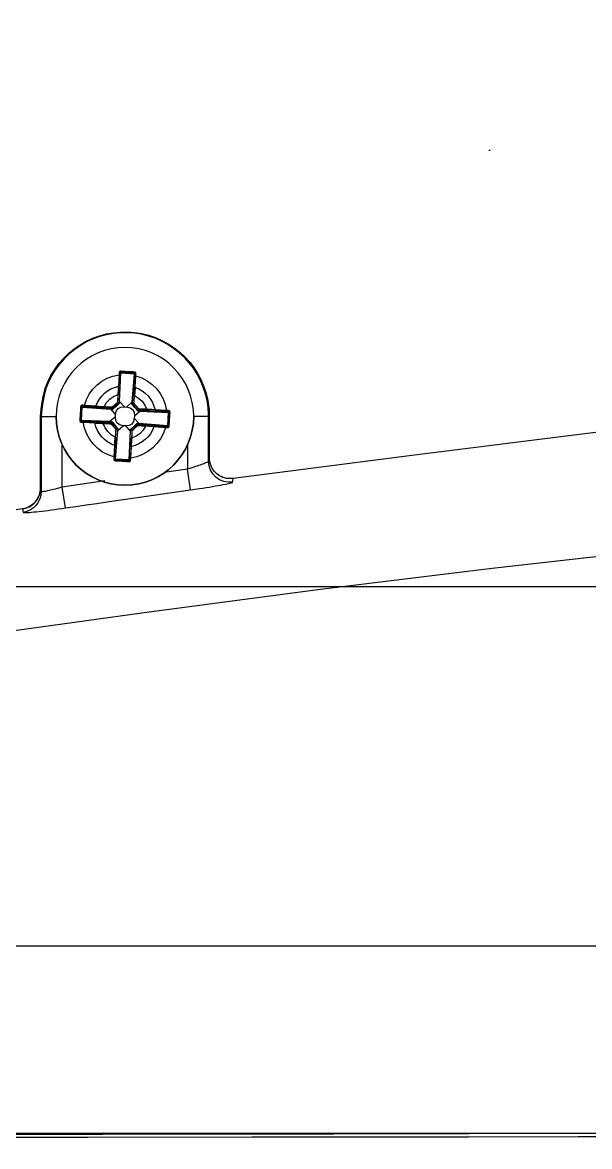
# Model space of a CAD drawing. Header units: millimetres. Extents: x 7294529 to 7346664, y 234399 to 276449.
# Drawn here: x 7336187.3 to 7336214.2, y 254597.9 to 254651.1 of the extents above; entities that cross this region are included whole.
import ezdxf
from ezdxf.xclip import XClip

# ---------------------------------------------------------------- set-up
doc = ezdxf.new("R2010")
doc.units = ezdxf.units.MM
doc.header["$LTSCALE"] = 100
doc.header["$XCLIPFRAME"] = 2
doc.linetypes.add('ST-DASH', pattern=[2.7, 1.5, -1.2])
for name, color, linetype in [('U-59B-EX$0$FUR_욕실', 8, 'Continuous'), ('U-59B-EX$0$HAT', 8, 'Continuous'), ('U-59B-EX$0$S-ELE', 4, 'Continuous'), ('결로방지', 4, 'ST-DASH')]:
    doc.layers.add(name, color=color, linetype=linetype)

# ---------------------------------------------------------------- blocks, each defined once
blk = doc.blocks.new('U-59B-EX$0$대변기')
blk.add_wipeout([(22.249, 172.542), (8.912, 147.747), (6.746, 136.341), (0, 0), (6.746, -136.341), (8.912, -147.747), (22.075, -172.29), (48.748, -190.928), (71.393, -195), (166.776, -195), (163.874, -199.595), (211.559, -201.09), (211.593, -201.598), (211.811, -202.635), (212.508, -203.592), (213.122, -203.98), (214.154, -204.198), (220.754, -204.198), (220.754, -206.356), (211.679, -206.357), (211.156, -206.396), (210.27, -206.678), (209.31, -207.428), (208.746, -208.406), (208.586, -209.092), (208.561, -209.456), (208.566, -265.023), (208.683, -265.023), (208.781, -265.75), (209.146, -266.635), (209.439, -267.037), (210.115, -267.628), (210.657, -267.918), (211.055, -268.028), (211.754, -268.123), (489.288, -268.123), (490.393, -267.862), (490.867, -267.712), (491.452, -267.223), (492.007, -266.495), (492.243, -265.953), (492.338, -265.585), (492.393, -265), (492.393, -209.472), (492.274, -208.615), (492.053, -208.038), (491.645, -207.418), (491.175, -206.97), (490.657, -206.651), (490.048, -206.44), (489.564, -206.376), (489.288, -206.356), (294.651, -206.356), (294.651, -204.198), (299.371, -204.198), (299.927, -204.142), (300.815, -203.772), (301.133, -203.526), (301.57, -203.013), (301.802, -202.567), (301.976, -201.864), (301.977, -201.814), (356.763, -202.115), (409.646, -200.732), (451.071, -197.491), (521.76, -184.127), (558.832, -171.77), (607.507, -146.927), (640.318, -121.724), (666.396, -92.635), (682.862, -64.812), (689.365, -48.845), (694.462, -30.579), (696.683, -17.3), (697.462, -8.646), (697.701, 0.017), (696.016, 21.31), (691.269, 41.797), (683.337, 62.602), (669.046, 87.706), (652.78, 108.071), (630.642, 128.959), (599.081, 150.929), (558.195, 170.853), (516.937, 184.225), (478.6, 192.501), (440.581, 197.364), (409.565, 199.556), (375.328, 200.688), (311.092, 200.701), (281.722, 200.871), (251.346, 200.76), (223.329, 200.377), (188.294, 199.951), (182.405, 198.155), (177.519, 194.766), (79.796, 195), (40.704, 194.567), (37.247, 193.227), (37.247, 185.308)]).dxf.layer = 'U-59B-EX$0$FUR_욕실'
at = {"layer": 'U-59B-EX$0$FUR_욕실'}
for p, q in [((195.349, 186.996), (195.349, 0)), ((186.487, 173.181), (186.487, 0)), ((165.795, 147.063, 0), (165.957, 147.028, 0)), ((161.412, 146.175, 0), (161.412, 146.21, 0)), ((161.412, 146.21, 0), (164.806, 146.21, 0)), ((164.806, 146.21, 0), (161.412, 146.21, 0)), ((161.412, 146.175, 0), (164.969, 146.175, 0)), ((161.412, 146.175, 0), (161.412, 145.47, 0)), ((164.969, 146.175, 0), (164.806, 146.21, 0)), ((164.758, 145.175, 0), (162.767, 145.175, 0)), ((164.468, 143.159, 0), (164.758, 145.175, 0)), ((165.747, 145.03, 0), (164.758, 145.175, 0)), ((160.947, 144.235, 0), (160.906, 144.233, 0)), ((160.906, 144.233, 0), (160.912, 144.132, 0)), ((160.947, 144.235, 0), (160.949, 144.237, 0)), ((161.059, 142.872, 0), (160.947, 144.235, 0)), ((161.61, 144.326, 0), (160.952, 144.284, 0)), ((160.954, 144.243, 0), (160.952, 144.284, 0)), ((160.954, 144.243, 0), (160.955, 144.243, 0)), ((160.955, 144.243, 0), (161.612, 144.284, 0)), ((161.601, 144.271, 0), (160.968, 144.231, 0)), ((160.968, 144.231, 0), (161.078, 142.881, 0)), ((161.659, 142.917, 0), (161.601, 144.271, 0)), ((161.613, 144.284, 0), (161.61, 144.326, 0)), ((161.612, 144.284, 0), (161.613, 144.284, 0)), ((161.62, 144.277, 0), (161.618, 144.278, 0)), ((161.62, 144.277, 0), (161.662, 144.28, 0)), ((161.62, 144.277, 0), (161.68, 142.91, 0)), ((161.669, 144.18, 0), (161.662, 144.28, 0)), ((160.892, 144.131, 0), (160.912, 144.132, 0)), ((160.926, 143.587, 0), (160.892, 144.131, 0)), ((160.912, 144.132, 0), (160.946, 143.588, 0)), ((161.689, 144.181, 0), (161.669, 144.18, 0)), ((161.703, 143.636, 0), (161.669, 144.18, 0)), ((161.689, 144.181, 0), (161.723, 143.637, 0)), ((160.926, 143.587, 0), (160.946, 143.588, 0)), ((161.703, 143.636, 0), (161.723, 143.637, 0)), ((161.703, 143.636, 0), (161.725, 143.245, 0)), ((161.06, 142.79, 0), (160.993, 142.812, 0)), ((160.998, 142.827, 0), (161.064, 142.804, 0)), ((161.078, 142.881, 0), (161.335, 142.654, 0)), ((161.433, 142.66, 0), (161.335, 142.654, 0)), ((161.433, 142.66, 0), (161.659, 142.917, 0)), ((161.683, 142.843, 0), (161.745, 142.874, 0)), ((161.752, 142.86, 0), (161.689, 142.829, 0)), ((162.073, 142.563, 0), (163.437, 142.674, 0)), ((163.433, 142.654, 0), (162.082, 142.544, 0)), ((162.788, 142.696, 0), (163.333, 142.73, 0)), ((162.788, 142.696, 0), (162.79, 142.676, 0)), ((163.334, 142.71, 0), (162.79, 142.676, 0)), ((163.334, 142.71, 0), (163.333, 142.73, 0)), ((163.434, 142.716, 0), (163.334, 142.71, 0)), ((163.472, 142.021, 0), (163.433, 142.654, 0)), ((163.437, 142.674, 0), (163.434, 142.716, 0)), ((163.437, 142.674, 0), (163.438, 142.673, 0)), ((163.444, 142.668, 0), (163.486, 142.67, 0)), ((163.444, 142.668, 0), (163.444, 142.667, 0)), ((163.444, 142.667, 0), (163.485, 142.01, 0)), ((163.527, 142.012, 0), (163.486, 142.67, 0)), ((159.338, 142.412, 0), (159.296, 142.409, 0)), ((159.296, 142.409, 0), (159.338, 141.75, 0)), ((159.338, 142.41, 0), (159.338, 142.412, 0)), ((159.379, 141.754, 0), (159.338, 142.41, 0)), ((159.442, 142.467, 0), (159.342, 142.461, 0)), ((159.345, 142.419, 0), (159.342, 142.461, 0)), ((159.345, 142.419, 0), (159.344, 142.417, 0)), ((159.345, 142.419, 0), (160.712, 142.478, 0)), ((160.705, 142.458, 0), (159.351, 142.399, 0)), ((159.351, 142.399, 0), (159.39, 141.767, 0)), ((159.441, 142.487, 0), (159.985, 142.521, 0)), ((159.441, 142.487, 0), (159.442, 142.467, 0)), ((159.986, 142.501, 0), (159.442, 142.467, 0)), ((159.986, 142.501, 0), (159.985, 142.521, 0)), ((159.986, 142.501, 0), (160.377, 142.524, 0)), ((160.961, 142.232, 0), (160.705, 142.458, 0)), ((160.741, 141.877, 0), (160.968, 142.133, 0)), ((160.779, 142.481, 0), (160.748, 142.544, 0)), ((160.762, 142.551, 0), (160.793, 142.488, 0)), ((160.961, 142.232, 0), (160.968, 142.133, 0)), ((162.082, 142.544, 0), (161.856, 142.287, 0)), ((161.862, 142.189, 0), (161.856, 142.287, 0)), ((161.862, 142.189, 0), (162.118, 141.963, 0)), ((161.991, 142.562, 0), (162.014, 142.629, 0)), ((162.028, 142.624, 0), (162.006, 142.558, 0)), ((159.379, 141.753, 0), (159.338, 141.75, 0)), ((159.379, 141.753, 0), (159.379, 141.754, 0)), ((159.385, 141.748, 0), (159.387, 141.746, 0)), ((160.75, 141.857, 0), (159.387, 141.746, 0)), ((159.387, 141.746, 0), (159.389, 141.704, 0)), ((159.389, 141.704, 0), (159.489, 141.71, 0)), ((159.39, 141.767, 0), (160.741, 141.877, 0)), ((159.489, 141.71, 0), (160.034, 141.744, 0)), ((159.489, 141.71, 0), (159.491, 141.691, 0)), ((160.035, 141.724, 0), (159.491, 141.691, 0)), ((160.035, 141.724, 0), (160.034, 141.744, 0)), ((160.795, 141.797, 0), (160.818, 141.863, 0)), ((160.832, 141.858, 0), (160.809, 141.792, 0)), ((161.071, 141.561, 0), (161.134, 141.592, 0)), ((161.141, 141.578, 0), (161.078, 141.547, 0)), ((161.39, 141.76, 0), (161.164, 141.504, 0)), ((161.39, 141.76, 0), (161.489, 141.766, 0)), ((161.745, 141.54, 0), (161.489, 141.766, 0)), ((161.825, 141.594, 0), (161.759, 141.616, 0)), ((161.764, 141.631, 0), (161.83, 141.608, 0)), ((162.061, 141.87, 0), (162.03, 141.933, 0)), ((162.044, 141.939, 0), (162.075, 141.877, 0)), ((163.479, 142.002, 0), (162.112, 141.942, 0)), ((162.118, 141.963, 0), (163.472, 142.021, 0)), ((162.837, 141.919, 0), (162.446, 141.897, 0)), ((162.837, 141.919, 0), (163.381, 141.953, 0)), ((162.837, 141.919, 0), (162.838, 141.899, 0)), ((163.382, 141.933, 0), (162.838, 141.899, 0)), ((163.381, 141.953, 0), (163.481, 141.96, 0)), ((163.382, 141.933, 0), (163.381, 141.953, 0)), ((163.479, 142.002, 0), (163.48, 142.004, 0)), ((163.479, 142.002, 0), (163.481, 141.96, 0)), ((163.485, 142.009, 0), (163.527, 142.012, 0)), ((163.485, 142.01, 0), (163.485, 142.009, 0)), ((161.121, 140.785, 0), (161.098, 141.176, 0)), ((161.203, 140.143, 0), (161.144, 141.51, 0)), ((161.164, 141.504, 0), (161.223, 140.15, 0)), ((161.855, 140.189, 0), (161.745, 141.54, 0)), ((161.765, 141.549, 0), (161.876, 140.185, 0)), ((161.121, 140.785, 0), (161.101, 140.784, 0)), ((161.135, 140.24, 0), (161.101, 140.784, 0)), ((161.121, 140.785, 0), (161.155, 140.241, 0)), ((161.897, 140.834, 0), (161.878, 140.832, 0)), ((161.911, 140.288, 0), (161.878, 140.832, 0)), ((161.897, 140.834, 0), (161.931, 140.289, 0)), ((161.155, 140.241, 0), (161.135, 140.24, 0)), ((161.155, 140.241, 0), (161.161, 140.141, 0)), ((161.203, 140.143, 0), (161.161, 140.141, 0)), ((161.203, 140.143, 0), (161.205, 140.142, 0)), ((161.21, 140.137, 0), (161.213, 140.095, 0)), ((161.212, 140.137, 0), (161.21, 140.137, 0)), ((161.868, 140.178, 0), (161.212, 140.137, 0)), ((161.213, 140.095, 0), (161.872, 140.136, 0)), ((161.223, 140.15, 0), (161.855, 140.189, 0)), ((161.869, 140.178, 0), (161.868, 140.178, 0)), ((161.869, 140.178, 0), (161.872, 140.136, 0)), ((161.874, 140.184, 0), (161.876, 140.185, 0)), ((161.876, 140.185, 0), (161.918, 140.188, 0)), ((161.911, 140.288, 0), (161.931, 140.289, 0)), ((161.918, 140.188, 0), (161.911, 140.288, 0)), ((163.904, 139.245, 0), (164.062, 140.343, 0)), ((161.412, 138.245, 0), (161.412, 138.95, 0)), ((162.767, 139.245, 0), (163.904, 139.245, 0)), ((164.893, 139.106, 0), (163.904, 139.245, 0)), ((161.109, 138.222, 0), (161.412, 138.21, 0)), ((163.538, 138.245, 0), (161.412, 138.245, 0)), ((161.412, 138.245, 0), (161.412, 138.21, 0)), ((161.412, 138.21, 0), (163.365, 138.21, 0)), ((161.412, 138.21, 0), (163.544, 138.21, 0)), ((163.365, 138.21, 0), (163.538, 138.245, 0))]:
    blk.add_line(p, q, dxfattribs=at)
at = {"layer": 'U-59B-EX$0$FUR_욕실', "elevation": 0, "flags": 128}
for points in [[(161.059, 142.872), (161.059, 142.873), (161.06, 142.875), (161.062, 142.876), (161.064, 142.877), (161.067, 142.879), (161.071, 142.88), (161.074, 142.88), (161.078, 142.881)], [(161.064, 142.804), (161.064, 142.806), (161.066, 142.807), (161.067, 142.808), (161.07, 142.81), (161.072, 142.811), (161.076, 142.812), (161.079, 142.812), (161.083, 142.813)], [(161.68, 142.91), (161.679, 142.912), (161.678, 142.913), (161.676, 142.914), (161.673, 142.915), (161.67, 142.916), (161.667, 142.917), (161.663, 142.917), (161.659, 142.917)], [(161.683, 142.843), (161.682, 142.844), (161.681, 142.845), (161.679, 142.847), (161.676, 142.848), (161.674, 142.848), (161.67, 142.849), (161.667, 142.849), (161.663, 142.849)], [(160.712, 142.478), (160.71, 142.478), (160.709, 142.476), (160.708, 142.474), (160.707, 142.472), (160.706, 142.469), (160.705, 142.465), (160.705, 142.462), (160.705, 142.458)], [(160.779, 142.481), (160.778, 142.481), (160.776, 142.48), (160.775, 142.478), (160.774, 142.475), (160.774, 142.472), (160.773, 142.469), (160.773, 142.465), (160.773, 142.462)], [(162.006, 142.558), (162.007, 142.558), (162.008, 142.556), (162.01, 142.555), (162.011, 142.552), (162.012, 142.55), (162.013, 142.546), (162.014, 142.543), (162.014, 142.539)], [(162.073, 142.563), (162.074, 142.563), (162.076, 142.562), (162.077, 142.56), (162.079, 142.558), (162.08, 142.555), (162.081, 142.551), (162.082, 142.548), (162.082, 142.544)], [(160.741, 141.877), (160.742, 141.873), (160.742, 141.869), (160.743, 141.866), (160.745, 141.863), (160.746, 141.861), (160.747, 141.859), (160.749, 141.858), (160.75, 141.857)], [(160.809, 141.882), (160.81, 141.878), (160.81, 141.874), (160.811, 141.871), (160.812, 141.868), (160.814, 141.866), (160.815, 141.864), (160.816, 141.863), (160.818, 141.863)], [(161.16, 141.572), (161.157, 141.572), (161.153, 141.572), (161.15, 141.572), (161.147, 141.573), (161.144, 141.574), (161.142, 141.575), (161.141, 141.576), (161.141, 141.578)], [(161.74, 141.608), (161.744, 141.608), (161.748, 141.609), (161.751, 141.61), (161.754, 141.611), (161.756, 141.612), (161.758, 141.614), (161.759, 141.615), (161.759, 141.616)], [(162.05, 141.959), (162.05, 141.955), (162.05, 141.952), (162.05, 141.948), (162.049, 141.945), (162.048, 141.943), (162.047, 141.941), (162.046, 141.94), (162.044, 141.939)], [(162.118, 141.963), (162.118, 141.959), (162.118, 141.955), (162.118, 141.952), (162.117, 141.949), (162.116, 141.946), (162.114, 141.944), (162.113, 141.943), (162.112, 141.942)], [(161.164, 141.504), (161.16, 141.504), (161.157, 141.504), (161.153, 141.504), (161.15, 141.505), (161.147, 141.506), (161.146, 141.507), (161.144, 141.509), (161.144, 141.51)], [(161.745, 141.54), (161.749, 141.54), (161.753, 141.541), (161.756, 141.542), (161.759, 141.543), (161.761, 141.545), (161.763, 141.546), (161.764, 141.548), (161.765, 141.549)], [(164.528, 137.108), (164.441, 137.09), (164.356, 137.073)]]:
    blk.add_lwpolyline(points, dxfattribs=at)
at = {"layer": 'U-59B-EX$0$FUR_욕실'}
blk.add_circle((161.412, 142.21, 0), 3.26, dxfattribs=at)
for centre, radius, start, end in [((164.969, 147.175, 0), 1, 270.0426, 351.5236), ((161.412, 142.21, 0), 3.26, 270, 90), ((160.894, 144.16, 0), 0.0741, 81.3199, 97.1022), ((161.284, 144.322, 0), 0.335, 182.624, 186.4598), ((161.275, 144.322, 0), 0.335, 0.6826, 4.5183), ((161.682, 144.209, 0), 0.0741, 90.0401, 105.8224), ((161.412, 142.21, 0), 1.99, 105.1418, 172.0005), ((161.412, 142.21, 0), 1.99, 15.1418, 82.0005), ((161.412, 142.21, 0), 1.46, 109.437, 167.7053), ((161.412, 142.21, 0), 1.084, 114.9993, 162.143), ((160.955, 143.222, 0), 0.0295, 266.4672, 303.7446), ((161.412, 142.21, 0), 1.46, 19.437, 77.7053), ((161.739, 143.271, 0), 0.0295, 243.3977, 280.6752), ((161.412, 142.21, 0), 1.084, 24.9993, 72.143), ((160.982, 142.853, 0), 0.0303, 267.0761, 301.9648), ((161.04, 142.885, 0), 0.0867, 226.6104, 237.2414), ((160.978, 142.826, 0), 0.02, 318.6179, 3.5245), ((161.058, 142.77, 0), 0.0199, 42.8756, 86.4915), ((161.693, 142.809, 0), 0.0199, 100.6509, 144.2668), ((161.758, 142.901, 0), 0.0303, 245.1775, 280.0663), ((161.765, 142.875, 0), 0.02, 183.6179, 228.5245), ((161.697, 142.926, 0), 0.0867, 309.901, 320.532), ((162.087, 142.582, 0), 0.0867, 136.6104, 147.2414), ((162.054, 142.64, 0), 0.0303, 177.0761, 211.9648), ((162.423, 142.667, 0), 0.0295, 176.4672, 213.7446), ((163.361, 142.727, 0), 0.0741, 351.3199, 7.1022), ((163.523, 142.338, 0), 0.335, 92.624, 96.4598), ((159.3, 142.074, 0), 0.335, 90.6826, 94.5183), ((159.413, 142.481, 0), 0.0741, 180.0401, 195.8224), ((160.351, 142.537, 0), 0.0295, 333.3977, 10.6752), ((160.721, 142.557, 0), 0.0303, 335.1775, 10.0663), ((160.747, 142.564, 0), 0.02, 273.6179, 318.5245), ((160.696, 142.495, 0), 0.0867, 39.901, 50.532), ((160.813, 142.491, 0), 0.0199, 190.6509, 234.2668), ((161.971, 142.564, 0), 0.0199, 312.8756, 356.4915), ((162.027, 142.644, 0), 0.02, 228.6179, 273.5245), ((159.3, 142.083, 0), 0.335, 272.624, 276.4598), ((159.462, 141.693, 0), 0.0741, 171.3199, 187.1022), ((161.412, 142.21, 0), 1.99, 195.1418, 262.0005), ((161.412, 142.21, 0), 1.46, 199.437, 257.7053), ((160.4, 141.754, 0), 0.0295, 356.4672, 33.7446), ((161.412, 142.21, 0), 1.084, 204.9993, 252.143), ((160.769, 141.781, 0), 0.0303, 357.0761, 31.9648), ((160.796, 141.777, 0), 0.02, 48.6179, 93.5245), ((160.737, 141.839, 0), 0.0867, 316.6104, 327.2414), ((160.852, 141.857, 0), 0.0199, 132.8756, 176.4915), ((161.131, 141.611, 0), 0.0199, 280.6509, 324.2668), ((161.765, 141.651, 0), 0.0199, 222.8756, 266.4915), ((161.845, 141.595, 0), 0.02, 138.6179, 183.5245), ((161.841, 141.568, 0), 0.0303, 87.076, 121.9648), ((161.783, 141.535, 0), 0.0867, 46.6104, 57.2414), ((161.412, 142.21, 0), 1.084, 294.9993, 342.143), ((161.412, 142.21, 0), 1.46, 289.437, 347.7053), ((161.412, 142.21, 0), 1.99, 285.1418, 352.0005), ((162.011, 141.929, 0), 0.0199, 10.6509, 54.2668), ((162.076, 141.857, 0), 0.02, 93.6179, 138.5245), ((162.128, 141.925, 0), 0.0867, 219.901, 230.532), ((162.102, 141.864, 0), 0.0303, 155.1775, 190.0663), ((162.472, 141.883, 0), 0.0295, 153.3977, 190.6752), ((163.41, 141.94, 0), 0.0741, 0.0401, 15.8224), ((163.523, 142.347, 0), 0.335, 270.6826, 274.5183), ((161.127, 141.494, 0), 0.0867, 129.901, 140.532), ((161.065, 141.52, 0), 0.0303, 65.1775, 100.0663), ((161.058, 141.546, 0), 0.02, 3.6179, 48.5245), ((161.085, 141.15, 0), 0.0295, 63.3977, 100.6752), ((161.868, 141.198, 0), 0.0295, 86.4672, 123.7446), ((161.141, 140.212, 0), 0.0741, 270.0401, 285.8224), ((161.548, 140.099, 0), 0.335, 180.6826, 184.5183), ((161.539, 140.099, 0), 0.335, 2.624, 6.4598), ((161.929, 140.261, 0), 0.0741, 261.3199, 277.1022), ((163.537, 137.245, 0), 1, 352.0989, 89.945)]:
    blk.add_arc(centre, radius, start, end, dxfattribs=at)
for centre, major_axis, ratio, start_param, end_param in [((160.893, 142.668, 0), (0.648, 0.735), 0.0463, 4.505402, 4.919376), ((160.908, 142.655, 0), (0.662, 0.75), 0.039496, 4.505402, 4.919376), ((161.041, 142.519, 0), (-0.102, 1.396), 0.032258, 4.915798, 4.965283), ((161.06, 142.52, 0), (-0.089, 1.411), 0.029332, 4.919395, 4.96888), ((161.722, 142.561, 0), (-0.088, 1.411), 0.029332, 1.314306, 1.36379), ((161.856, 142.714, 0), (-0.75, 0.662), 0.039496, 1.363809, 1.777784), ((161.741, 142.563, 0), (-0.072, 1.398), 0.032258, 1.317902, 1.367387), ((161.869, 142.729, 0), (-0.735, 0.648), 0.0463, 1.363809, 1.777784), ((161.06, 142.52, 0), (-1.411, -0.088), 0.029332, 1.314306, 1.36379), ((161.059, 142.54, 0), (-1.398, -0.072), 0.032258, 1.317902, 1.367387), ((161.72, 142.581, 0), (-1.396, -0.102), 0.032258, 1.774206, 1.82369), ((161.722, 142.561, 0), (-1.411, -0.089), 0.029332, 1.777802, 1.827287), ((161.102, 141.859, 0), (-1.411, -0.089), 0.029332, 4.919395, 4.96888), ((161.103, 141.839, 0), (-1.396, -0.102), 0.032258, 4.915798, 4.965283), ((160.954, 141.692, 0), (-0.735, 0.648), 0.0463, 4.505402, 4.919376), ((160.967, 141.707, 0), (-0.75, 0.662), 0.039496, 4.505402, 4.919376), ((161.082, 141.858, 0), (-0.072, 1.398), 0.032258, 4.459495, 4.50898), ((161.102, 141.859, 0), (-0.088, 1.411), 0.029332, 4.455898, 4.505383), ((161.763, 141.9, 0), (-0.089, 1.411), 0.029332, 1.777802, 1.827287), ((161.915, 141.766, 0), (0.662, 0.75), 0.039496, 1.363809, 1.777784), ((161.783, 141.902, 0), (-0.102, 1.396), 0.032258, 1.774205, 1.82369), ((161.93, 141.753, 0), (0.648, 0.735), 0.0463, 1.363809, 1.777784), ((161.764, 141.881, 0), (-1.398, -0.072), 0.032258, 4.459495, 4.50898), ((161.763, 141.9, 0), (-1.411, -0.088), 0.029332, 4.455898, 4.505383)]:
    blk.add_ellipse(centre, major_axis=major_axis, ratio=ratio, start_param=start_param, end_param=end_param, dxfattribs=at)
at = {"layer": 'U-59B-EX$0$FUR_욕실', "extrusion": (-3.32914e-08, -3.88064e-16, 1)}
blk.add_ellipse((163.596, 140.283, 0), major_axis=(2.551, -2.252, 0), ratio=0.293882, start_param=2.855758, end_param=3.427427, dxfattribs=at)
at = {"layer": 'U-59B-EX$0$FUR_욕실', "extrusion": (-3.32914e-08, 5.46632e-16, 1)}
blk.add_ellipse((159.484, 140.026, 0), major_axis=(2.252, 2.551, 0), ratio=0.293882, start_param=5.997351, end_param=6.56902, dxfattribs=at)
at = {"layer": 'U-59B-EX$0$FUR_욕실', "extrusion": (-3.32914e-08, 3.71115e-15, 1)}
blk.add_ellipse((163.339, 144.395, 0), major_axis=(2.252, 2.551, 0), ratio=0.293882, start_param=2.855758, end_param=3.427427, dxfattribs=at)
at = {"layer": 'U-59B-EX$0$FUR_욕실', "extrusion": (-3.32914e-08, 3.38773e-16, 1)}
blk.add_ellipse((159.227, 144.138, 0), major_axis=(2.551, -2.252, 0), ratio=0.293882, start_param=5.997351, end_param=6.56902, dxfattribs=at)
at = {"layer": 'U-59B-EX$0$FUR_욕실'}
for points, knots in [([(165.795, 147.063, 0), (166.772, 153.397, 0), (168.726, 166.07, 0), (171.044, 178.681, 0), (172.204, 184.987, 0)], [0, 0, 0, 0, 0.499908, 1, 1, 1, 1]), ([(195.562, 167.181, 0), (195.562, 167.181, 0), (195.547, 156.876, 0), (195.531, 143.151, 0), (195.521, 129.355, 0), (195.519, 125.932, 0)], [0, 0, 0, 0, 0.0000014, 0.7519022, 1, 1, 1, 1]), ([(195.379, 167.11, 0), (195.388, 163.694, 0), (195.412, 154.254, 0), (195.392, 140.516, 0), (195.373, 130.179, 0), (195.365, 125.894, 0)], [0, 0, 0, 0, 0.249353, 0.688881, 1, 1, 1, 1]), ([(161.384, -0.59, 0), (161.484, 10.618, 0), (161.683, 33.021, 0), (163.284, 66.552, 0), (165.861, 99.918, 0), (169.406, 133.064, 0), (172.636, 154.976, 0), (174.247, 165.909, 0)], [0, 0, 0, 0, 0.2009, 0.401568, 0.601777, 0.801318, 1, 1, 1, 1]), ([(164.806, 146.21, 0), (164.918, 146.221, 0), (165.143, 146.244, 0), (165.443, 146.416, 0), (165.67, 146.67, 0), (165.768, 146.905, 0), (165.791, 147.039, 0), (165.795, 147.063, 0)], [0, 0, 0, 0, 0.2373238, 0.4746527, 0.7118496, 0.9488477, 1, 1, 1, 1]), ([(165.795, 147.063, 0), (165.768, 146.953, 0), (165.713, 146.734, 0), (165.498, 146.463, 0), (165.214, 146.276, 0), (164.967, 146.214, 0), (164.831, 146.211, 0), (164.806, 146.21, 0)], [0, 0, 0, 0, 0.2371, 0.4742, 0.711296, 0.948384, 1, 1, 1, 1]), ([(165.957, 147.028, 0), (165.962, 147.018, 0), (165.973, 146.992, 0), (165.962, 146.759, 0), (165.917, 146.308, 0), (165.844, 145.706, 0), (165.779, 145.255, 0), (165.747, 145.03, 0)], [0, 0, 0, 0, 0.133533, 0.347506, 0.56383, 0.781932, 1, 1, 1, 1]), ([(161.412, 146.21, 0), (160.962, 146.166, 0), (160.062, 146.078, 0), (158.865, 145.388, 0), (157.955, 144.373, 0), (157.435, 143.105, 0), (157.363, 141.739, 0), (157.747, 140.425, 0), (158.545, 139.311, 0), (159.665, 138.529, 0), (160.683, 138.234, 0), (161.271, 138.215, 0), (161.412, 138.21, 0)], [0, 0, 0, 0, 0.107371, 0.214744, 0.32207, 0.429534, 0.53675, 0.644193, 0.751687, 0.858937, 0.966341, 1, 1, 1, 1]), ([(161.412, 138.245, 0), (161.412, 138.245, 0), (161.273, 138.245, 0), (160.69, 138.275, 0), (159.681, 138.559, 0), (158.57, 139.338, 0), (157.779, 140.441, 0), (157.398, 141.743, 0), (157.469, 143.097, 0), (157.985, 144.354, 0), (158.888, 145.361, 0), (160.074, 146.044, 0), (160.966, 146.132, 0), (161.412, 146.175, 0)], [0, 0, 0, 0, 0.000005, 0.033624, 0.141078, 0.248276, 0.355849, 0.463279, 0.570419, 0.677963, 0.785245, 0.892633, 1, 1, 1, 1]), ([(164.758, 145.175, 0), (164.791, 145.288, 0), (164.855, 145.512, 0), (164.929, 145.814, 0), (164.974, 146.04, 0), (164.985, 146.158, 0), (164.974, 146.17, 0), (164.969, 146.175, 0)], [0, 0, 0, 0, 0.221551, 0.440902, 0.656229, 0.867988, 1, 1, 1, 1]), ([(165.747, 145.03, 0), (165.65, 144.37, 0), (165.36, 142.396, 0), (165.08, 140.421, 0), (164.893, 139.106, 0)], [0, 0, 0, 0, 0.3341451, 1, 1, 1, 1]), ([(160.885, 144.233, 0), (160.886, 144.241, 0), (160.886, 144.257, 0), (160.897, 144.278, 0), (160.913, 144.295, 0), (160.932, 144.305, 0), (160.945, 144.306, 0), (160.95, 144.307, 0)], [0, 0, 0, 0, 0.2175164, 0.4341211, 0.6497218, 0.8637043, 1, 1, 1, 1]), ([(160.892, 144.131, 0), (160.891, 144.145, 0), (160.889, 144.179, 0), (160.887, 144.212, 0), (160.885, 144.233, 0)], [0, 0, 0, 0, 0.391889, 1, 1, 1, 1]), ([(160.952, 144.284, 0), (160.948, 144.284, 0), (160.939, 144.283, 0), (160.926, 144.276, 0), (160.914, 144.265, 0), (160.906, 144.249, 0), (160.906, 144.238, 0), (160.906, 144.233, 0)], [0, 0, 0, 0, 0.136747, 0.351383, 0.567296, 0.783572, 1, 1, 1, 1]), ([(160.955, 144.243, 0), (160.955, 144.243, 0), (160.953, 144.242, 0), (160.951, 144.241, 0), (160.95, 144.239, 0), (160.95, 144.237, 0), (160.949, 144.237, 0)], [0, 0, 0, 0, 0.254677, 0.5, 0.745323, 1, 1, 1, 1]), ([(160.949, 144.237, 0), (160.95, 144.237, 0), (160.952, 144.237, 0), (160.956, 144.236, 0), (160.961, 144.235, 0), (160.966, 144.233, 0), (160.968, 144.231, 0)], [0, 0, 0, 0, 0.179545, 0.40504, 0.678218, 1, 1, 1, 1]), ([(160.95, 144.307, 0), (160.963, 144.308, 0), (161.03, 144.312, 0), (161.249, 144.325, 0), (161.456, 144.338, 0), (161.609, 144.348, 0)], [0, 0, 0, 0, 0.0605343, 0.3026743, 1, 1, 1, 1]), ([(160.955, 144.243, 0), (160.956, 144.243, 0), (160.957, 144.242, 0), (160.96, 144.24, 0), (160.963, 144.237, 0), (160.966, 144.233, 0), (160.968, 144.231, 0)], [0, 0, 0, 0, 0.1795449, 0.4050403, 0.6782183, 1, 1, 1, 1]), ([(161.612, 144.284, 0), (161.611, 144.283, 0), (161.61, 144.283, 0), (161.608, 144.281, 0), (161.604, 144.277, 0), (161.602, 144.273, 0), (161.601, 144.271, 0)], [0, 0, 0, 0, 0.179545, 0.40504, 0.678218, 1, 1, 1, 1]), ([(161.618, 144.278, 0), (161.618, 144.278, 0), (161.616, 144.278, 0), (161.612, 144.277, 0), (161.607, 144.275, 0), (161.603, 144.272, 0), (161.601, 144.271, 0)], [0, 0, 0, 0, 0.179545, 0.40504, 0.678218, 1, 1, 1, 1]), ([(161.609, 144.348, 0), (161.617, 144.348, 0), (161.633, 144.347, 0), (161.654, 144.337, 0), (161.671, 144.32, 0), (161.68, 144.301, 0), (161.682, 144.288, 0), (161.682, 144.283, 0)], [0, 0, 0, 0, 0.212534, 0.425394, 0.639578, 0.855959, 1, 1, 1, 1]), ([(161.662, 144.28, 0), (161.662, 144.284, 0), (161.66, 144.293, 0), (161.654, 144.306, 0), (161.642, 144.318, 0), (161.627, 144.325, 0), (161.616, 144.325, 0), (161.61, 144.326, 0)], [0, 0, 0, 0, 0.143244, 0.359034, 0.573336, 0.786757, 1, 1, 1, 1]), ([(161.612, 144.284, 0), (161.612, 144.284, 0), (161.614, 144.284, 0), (161.616, 144.282, 0), (161.618, 144.281, 0), (161.618, 144.279, 0), (161.618, 144.278, 0)], [0, 0, 0, 0, 0.254677, 0.5, 0.745323, 1, 1, 1, 1]), ([(161.682, 144.283, 0), (161.683, 144.269, 0), (161.685, 144.236, 0), (161.687, 144.202, 0), (161.689, 144.181, 0)], [0, 0, 0, 0, 0.391889, 1, 1, 1, 1]), ([(160.926, 143.587, 0), (160.931, 143.516, 0), (160.938, 143.403, 0), (160.948, 143.272, 0), (160.952, 143.212, 0), (160.954, 143.193, 0)], [0, 0, 0, 0, 0.53675, 0.854311, 1, 1, 1, 1]), ([(160.972, 143.198, 0), (160.968, 143.258, 0), (160.959, 143.387, 0), (160.95, 143.518, 0), (160.946, 143.588, 0)], [0, 0, 0, 0, 0.463319, 1, 1, 1, 1]), ([(160.98, 142.822, 0), (160.972, 142.942, 0), (160.963, 143.065, 0), (160.954, 143.188, 0), (160.954, 143.193, 0)], [0, 0, 0, 0, 0.964442, 1, 1, 1, 1]), ([(160.972, 143.198, 0), (160.972, 143.193, 0), (160.981, 143.07, 0), (160.99, 142.946, 0), (160.998, 142.827, 0)], [0, 0, 0, 0, 0.035545, 1, 1, 1, 1]), ([(161.723, 143.637, 0), (161.726, 143.571, 0), (161.733, 143.452, 0), (161.74, 143.321, 0), (161.743, 143.255, 0), (161.744, 143.242, 0)], [0, 0, 0, 0, 0.496887, 0.899431, 1, 1, 1, 1]), ([(161.745, 142.874, 0), (161.74, 142.968, 0), (161.734, 143.092, 0), (161.727, 143.216, 0), (161.725, 143.245, 0)], [0, 0, 0, 0, 0.7664494, 1, 1, 1, 1]), ([(161.744, 143.242, 0), (161.746, 143.213, 0), (161.752, 143.09, 0), (161.759, 142.966, 0), (161.763, 142.871, 0)], [0, 0, 0, 0, 0.2336218, 1, 1, 1, 1]), ([(160.751, 142.562, 0), (160.789, 142.605, 0), (160.866, 142.692, 0), (160.942, 142.779, 0), (160.98, 142.822, 0)], [0, 0, 0, 0, 0.499977, 1, 1, 1, 1]), ([(160.993, 142.812, 0), (160.955, 142.769, 0), (160.878, 142.681, 0), (160.801, 142.594, 0), (160.762, 142.551, 0)], [0, 0, 0, 0, 0.500023, 1, 1, 1, 1]), ([(161.064, 142.804, 0), (161.064, 142.802, 0), (161.064, 142.797, 0), (161.062, 142.792, 0), (161.06, 142.79, 0), (161.06, 142.79, 0)], [0, 0, 0, 0, 0.471127, 0.916532, 1, 1, 1, 1]), ([(161.073, 142.783, 0), (161.074, 142.784, 0), (161.077, 142.789, 0), (161.082, 142.799, 0), (161.083, 142.808, 0), (161.083, 142.813, 0)], [0, 0, 0, 0, 0.089754, 0.54678, 1, 1, 1, 1]), ([(161.663, 142.849, 0), (161.663, 142.848, 0), (161.664, 142.841, 0), (161.667, 142.831, 0), (161.674, 142.824, 0), (161.676, 142.821, 0)], [0, 0, 0, 0, 0.129738, 0.608464, 1, 1, 1, 1]), ([(161.689, 142.829, 0), (161.688, 142.831, 0), (161.684, 142.834, 0), (161.683, 142.839, 0), (161.683, 142.842, 0), (161.683, 142.843, 0)], [0, 0, 0, 0, 0.37372, 0.863045, 1, 1, 1, 1]), ([(162.014, 142.629, 0), (161.97, 142.667, 0), (161.883, 142.744, 0), (161.796, 142.821, 0), (161.752, 142.86, 0)], [0, 0, 0, 0, 0.500023, 1, 1, 1, 1]), ([(161.763, 142.871, 0), (161.807, 142.833, 0), (161.893, 142.756, 0), (161.98, 142.68, 0), (162.024, 142.642, 0)], [0, 0, 0, 0, 0.499977, 1, 1, 1, 1]), ([(162.024, 142.642, 0), (162.143, 142.65, 0), (162.266, 142.659, 0), (162.39, 142.668, 0), (162.394, 142.668, 0)], [0, 0, 0, 0, 0.964442, 1, 1, 1, 1]), ([(162.399, 142.65, 0), (162.395, 142.65, 0), (162.271, 142.641, 0), (162.147, 142.632, 0), (162.028, 142.624, 0)], [0, 0, 0, 0, 0.035545, 1, 1, 1, 1]), ([(162.788, 142.696, 0), (162.717, 142.691, 0), (162.604, 142.684, 0), (162.473, 142.674, 0), (162.413, 142.67, 0), (162.394, 142.668, 0)], [0, 0, 0, 0, 0.53675, 0.854311, 1, 1, 1, 1]), ([(162.399, 142.65, 0), (162.459, 142.654, 0), (162.588, 142.663, 0), (162.719, 142.672, 0), (162.79, 142.676, 0)], [0, 0, 0, 0, 0.463319, 1, 1, 1, 1]), ([(163.333, 142.73, 0), (163.346, 142.731, 0), (163.38, 142.733, 0), (163.414, 142.735, 0), (163.434, 142.737, 0)], [0, 0, 0, 0, 0.391889, 1, 1, 1, 1]), ([(163.438, 142.673, 0), (163.438, 142.672, 0), (163.438, 142.67, 0), (163.438, 142.666, 0), (163.436, 142.661, 0), (163.434, 142.656, 0), (163.433, 142.654, 0)], [0, 0, 0, 0, 0.179545, 0.40504, 0.678218, 1, 1, 1, 1]), ([(163.433, 142.654, 0), (163.435, 142.656, 0), (163.438, 142.659, 0), (163.442, 142.662, 0), (163.444, 142.665, 0), (163.444, 142.666, 0), (163.444, 142.667, 0)], [0, 0, 0, 0, 0.3217817, 0.5949597, 0.8204551, 1, 1, 1, 1]), ([(163.434, 142.737, 0), (163.442, 142.736, 0), (163.458, 142.736, 0), (163.48, 142.725, 0), (163.496, 142.709, 0), (163.506, 142.69, 0), (163.507, 142.677, 0), (163.508, 142.672, 0)], [0, 0, 0, 0, 0.217516, 0.434121, 0.649722, 0.863704, 1, 1, 1, 1]), ([(163.486, 142.67, 0), (163.485, 142.674, 0), (163.484, 142.683, 0), (163.478, 142.696, 0), (163.466, 142.708, 0), (163.451, 142.716, 0), (163.44, 142.716, 0), (163.434, 142.716, 0)], [0, 0, 0, 0, 0.136747, 0.351383, 0.567296, 0.783572, 1, 1, 1, 1]), ([(163.438, 142.673, 0), (163.439, 142.672, 0), (163.44, 142.672, 0), (163.442, 142.671, 0), (163.444, 142.669, 0), (163.444, 142.667, 0), (163.444, 142.667, 0)], [0, 0, 0, 0, 0.254677, 0.5, 0.745323, 1, 1, 1, 1]), ([(163.508, 142.672, 0), (163.509, 142.659, 0), (163.513, 142.592, 0), (163.526, 142.373, 0), (163.54, 142.166, 0), (163.549, 142.013, 0)], [0, 0, 0, 0, 0.060534, 0.302674, 1, 1, 1, 1]), ([(159.274, 142.408, 0), (159.274, 142.416, 0), (159.275, 142.431, 0), (159.285, 142.453, 0), (159.302, 142.469, 0), (159.321, 142.479, 0), (159.334, 142.48, 0), (159.339, 142.481, 0)], [0, 0, 0, 0, 0.212534, 0.425394, 0.639578, 0.855959, 1, 1, 1, 1]), ([(159.315, 141.748, 0), (159.314, 141.762, 0), (159.31, 141.828, 0), (159.297, 142.048, 0), (159.284, 142.255, 0), (159.274, 142.408, 0)], [0, 0, 0, 0, 0.060534, 0.302674, 1, 1, 1, 1]), ([(159.342, 142.461, 0), (159.338, 142.46, 0), (159.329, 142.459, 0), (159.316, 142.452, 0), (159.304, 142.441, 0), (159.297, 142.425, 0), (159.297, 142.414, 0), (159.296, 142.409, 0)], [0, 0, 0, 0, 0.143244, 0.359034, 0.573336, 0.786757, 1, 1, 1, 1]), ([(159.338, 142.41, 0), (159.338, 142.411, 0), (159.338, 142.413, 0), (159.34, 142.415, 0), (159.341, 142.416, 0), (159.343, 142.417, 0), (159.344, 142.417, 0)], [0, 0, 0, 0, 0.254677, 0.5, 0.745323, 1, 1, 1, 1]), ([(159.338, 142.41, 0), (159.338, 142.41, 0), (159.339, 142.409, 0), (159.341, 142.406, 0), (159.345, 142.403, 0), (159.349, 142.401, 0), (159.351, 142.399, 0)], [0, 0, 0, 0, 0.179545, 0.40504, 0.678218, 1, 1, 1, 1]), ([(159.339, 142.481, 0), (159.352, 142.482, 0), (159.386, 142.484, 0), (159.42, 142.486, 0), (159.441, 142.487, 0)], [0, 0, 0, 0, 0.391889, 1, 1, 1, 1]), ([(159.344, 142.417, 0), (159.344, 142.416, 0), (159.344, 142.415, 0), (159.345, 142.411, 0), (159.347, 142.406, 0), (159.35, 142.401, 0), (159.351, 142.399, 0)], [0, 0, 0, 0, 0.179545, 0.40504, 0.678218, 1, 1, 1, 1]), ([(159.985, 142.521, 0), (160.051, 142.525, 0), (160.17, 142.532, 0), (160.301, 142.539, 0), (160.367, 142.542, 0), (160.38, 142.543, 0)], [0, 0, 0, 0, 0.496887, 0.899431, 1, 1, 1, 1]), ([(160.748, 142.544, 0), (160.653, 142.539, 0), (160.53, 142.532, 0), (160.406, 142.526, 0), (160.377, 142.524, 0)], [0, 0, 0, 0, 0.766449, 1, 1, 1, 1]), ([(160.38, 142.543, 0), (160.409, 142.544, 0), (160.532, 142.551, 0), (160.656, 142.557, 0), (160.751, 142.562, 0)], [0, 0, 0, 0, 0.233622, 1, 1, 1, 1]), ([(160.773, 142.462, 0), (160.774, 142.462, 0), (160.781, 142.462, 0), (160.791, 142.466, 0), (160.798, 142.472, 0), (160.801, 142.475, 0)], [0, 0, 0, 0, 0.129738, 0.608464, 1, 1, 1, 1]), ([(160.793, 142.488, 0), (160.791, 142.486, 0), (160.788, 142.483, 0), (160.783, 142.482, 0), (160.78, 142.481, 0), (160.779, 142.481, 0)], [0, 0, 0, 0, 0.37372, 0.863045, 1, 1, 1, 1]), ([(161.985, 142.549, 0), (161.985, 142.548, 0), (161.99, 142.545, 0), (162, 142.54, 0), (162.009, 142.539, 0), (162.014, 142.539, 0)], [0, 0, 0, 0, 0.089754, 0.54678, 1, 1, 1, 1]), ([(162.006, 142.558, 0), (162.003, 142.558, 0), (161.999, 142.558, 0), (161.994, 142.56, 0), (161.991, 142.562, 0), (161.991, 142.562, 0)], [0, 0, 0, 0, 0.471127, 0.916532, 1, 1, 1, 1]), ([(159.389, 141.684, 0), (159.381, 141.684, 0), (159.365, 141.685, 0), (159.344, 141.696, 0), (159.327, 141.712, 0), (159.317, 141.731, 0), (159.316, 141.744, 0), (159.315, 141.748, 0)], [0, 0, 0, 0, 0.2175164, 0.4341211, 0.6497218, 0.8637043, 1, 1, 1, 1]), ([(159.338, 141.75, 0), (159.338, 141.747, 0), (159.339, 141.738, 0), (159.346, 141.724, 0), (159.357, 141.713, 0), (159.373, 141.705, 0), (159.384, 141.705, 0), (159.389, 141.704, 0)], [0, 0, 0, 0, 0.136747, 0.351383, 0.567296, 0.783572, 1, 1, 1, 1]), ([(159.379, 141.754, 0), (159.379, 141.754, 0), (159.38, 141.756, 0), (159.382, 141.758, 0), (159.385, 141.762, 0), (159.389, 141.765, 0), (159.39, 141.767, 0)], [0, 0, 0, 0, 0.179545, 0.40504, 0.678218, 1, 1, 1, 1]), ([(159.379, 141.754, 0), (159.379, 141.753, 0), (159.38, 141.752, 0), (159.381, 141.75, 0), (159.383, 141.749, 0), (159.385, 141.748, 0), (159.385, 141.748, 0)], [0, 0, 0, 0, 0.254677, 0.5, 0.745323, 1, 1, 1, 1]), ([(159.39, 141.767, 0), (159.389, 141.764, 0), (159.387, 141.76, 0), (159.386, 141.754, 0), (159.385, 141.751, 0), (159.385, 141.749, 0), (159.385, 141.748, 0)], [0, 0, 0, 0, 0.321782, 0.59496, 0.820455, 1, 1, 1, 1]), ([(159.491, 141.691, 0), (159.477, 141.69, 0), (159.443, 141.687, 0), (159.41, 141.685, 0), (159.389, 141.684, 0)], [0, 0, 0, 0, 0.391889, 1, 1, 1, 1]), ([(160.424, 141.77, 0), (160.364, 141.766, 0), (160.235, 141.757, 0), (160.104, 141.749, 0), (160.034, 141.744, 0)], [0, 0, 0, 0, 0.463319, 1, 1, 1, 1]), ([(160.035, 141.724, 0), (160.106, 141.729, 0), (160.219, 141.737, 0), (160.35, 141.746, 0), (160.41, 141.751, 0), (160.429, 141.752, 0)], [0, 0, 0, 0, 0.5367502, 0.8543108, 1, 1, 1, 1]), ([(160.424, 141.77, 0), (160.429, 141.771, 0), (160.552, 141.78, 0), (160.676, 141.788, 0), (160.795, 141.797, 0)], [0, 0, 0, 0, 0.035545, 1, 1, 1, 1]), ([(160.8, 141.779, 0), (160.68, 141.77, 0), (160.557, 141.761, 0), (160.434, 141.753, 0), (160.429, 141.752, 0)], [0, 0, 0, 0, 0.9644424, 1, 1, 1, 1]), ([(161.06, 141.549, 0), (161.017, 141.588, 0), (160.93, 141.665, 0), (160.843, 141.741, 0), (160.8, 141.779, 0)], [0, 0, 0, 0, 0.499977, 1, 1, 1, 1]), ([(160.839, 141.872, 0), (160.838, 141.872, 0), (160.833, 141.876, 0), (160.823, 141.881, 0), (160.814, 141.881, 0), (160.809, 141.882, 0)], [0, 0, 0, 0, 0.089754, 0.54678, 1, 1, 1, 1]), ([(160.809, 141.792, 0), (160.853, 141.753, 0), (160.94, 141.676, 0), (161.028, 141.599, 0), (161.071, 141.561, 0)], [0, 0, 0, 0, 0.500023, 1, 1, 1, 1]), ([(160.818, 141.863, 0), (160.82, 141.863, 0), (160.825, 141.863, 0), (160.83, 141.86, 0), (160.832, 141.859, 0), (160.832, 141.858, 0)], [0, 0, 0, 0, 0.471127, 0.916532, 1, 1, 1, 1]), ([(161.134, 141.592, 0), (161.136, 141.59, 0), (161.139, 141.587, 0), (161.14, 141.582, 0), (161.141, 141.578, 0), (161.141, 141.578, 0)], [0, 0, 0, 0, 0.37372, 0.863045, 1, 1, 1, 1]), ([(161.16, 141.572, 0), (161.16, 141.573, 0), (161.16, 141.579, 0), (161.156, 141.59, 0), (161.15, 141.597, 0), (161.147, 141.6, 0)], [0, 0, 0, 0, 0.129738, 0.608464, 1, 1, 1, 1]), ([(161.75, 141.637, 0), (161.75, 141.637, 0), (161.746, 141.632, 0), (161.741, 141.622, 0), (161.741, 141.613, 0), (161.74, 141.608, 0)], [0, 0, 0, 0, 0.089754, 0.54678, 1, 1, 1, 1]), ([(161.759, 141.616, 0), (161.759, 141.619, 0), (161.759, 141.623, 0), (161.762, 141.628, 0), (161.763, 141.631, 0), (161.764, 141.631, 0)], [0, 0, 0, 0, 0.471127, 0.916532, 1, 1, 1, 1]), ([(161.851, 141.223, 0), (161.851, 141.227, 0), (161.842, 141.351, 0), (161.834, 141.474, 0), (161.825, 141.594, 0)], [0, 0, 0, 0, 0.035545, 1, 1, 1, 1]), ([(161.83, 141.608, 0), (161.869, 141.652, 0), (161.946, 141.739, 0), (162.023, 141.826, 0), (162.061, 141.87, 0)], [0, 0, 0, 0, 0.500023, 1, 1, 1, 1]), ([(162.073, 141.859, 0), (162.034, 141.815, 0), (161.957, 141.729, 0), (161.881, 141.642, 0), (161.843, 141.598, 0)], [0, 0, 0, 0, 0.499977, 1, 1, 1, 1]), ([(161.843, 141.598, 0), (161.852, 141.479, 0), (161.86, 141.356, 0), (161.869, 141.232, 0), (161.87, 141.228, 0)], [0, 0, 0, 0, 0.964442, 1, 1, 1, 1]), ([(162.05, 141.959, 0), (162.049, 141.959, 0), (162.043, 141.958, 0), (162.032, 141.955, 0), (162.025, 141.948, 0), (162.022, 141.946, 0)], [0, 0, 0, 0, 0.129738, 0.608464, 1, 1, 1, 1]), ([(162.03, 141.933, 0), (162.032, 141.934, 0), (162.035, 141.938, 0), (162.04, 141.939, 0), (162.044, 141.939, 0), (162.044, 141.939, 0)], [0, 0, 0, 0, 0.3737205, 0.8630448, 1, 1, 1, 1]), ([(162.443, 141.878, 0), (162.415, 141.876, 0), (162.291, 141.87, 0), (162.167, 141.863, 0), (162.073, 141.859, 0)], [0, 0, 0, 0, 0.233622, 1, 1, 1, 1]), ([(162.075, 141.877, 0), (162.17, 141.882, 0), (162.294, 141.888, 0), (162.417, 141.895, 0), (162.446, 141.897, 0)], [0, 0, 0, 0, 0.7664494, 1, 1, 1, 1]), ([(162.838, 141.899, 0), (162.772, 141.896, 0), (162.653, 141.889, 0), (162.522, 141.882, 0), (162.456, 141.879, 0), (162.443, 141.878, 0)], [0, 0, 0, 0, 0.496887, 0.899431, 1, 1, 1, 1]), ([(163.484, 141.94, 0), (163.471, 141.939, 0), (163.437, 141.937, 0), (163.403, 141.935, 0), (163.382, 141.933, 0)], [0, 0, 0, 0, 0.391889, 1, 1, 1, 1]), ([(163.472, 142.021, 0), (163.474, 142.019, 0), (163.476, 142.015, 0), (163.479, 142.01, 0), (163.48, 142.006, 0), (163.48, 142.004, 0), (163.48, 142.004, 0)], [0, 0, 0, 0, 0.321782, 0.59496, 0.820455, 1, 1, 1, 1]), ([(163.472, 142.021, 0), (163.474, 142.02, 0), (163.478, 142.018, 0), (163.482, 142.014, 0), (163.484, 142.012, 0), (163.485, 142.011, 0), (163.485, 142.01, 0)], [0, 0, 0, 0, 0.321782, 0.59496, 0.820455, 1, 1, 1, 1]), ([(163.48, 142.004, 0), (163.48, 142.004, 0), (163.482, 142.004, 0), (163.484, 142.006, 0), (163.485, 142.008, 0), (163.485, 142.009, 0), (163.485, 142.01, 0)], [0, 0, 0, 0, 0.254677, 0.5, 0.745323, 1, 1, 1, 1]), ([(163.481, 141.96, 0), (163.485, 141.96, 0), (163.494, 141.961, 0), (163.507, 141.968, 0), (163.519, 141.98, 0), (163.526, 141.995, 0), (163.527, 142.006, 0), (163.527, 142.012, 0)], [0, 0, 0, 0, 0.143244, 0.359034, 0.573336, 0.786757, 1, 1, 1, 1]), ([(163.549, 142.013, 0), (163.549, 142.005, 0), (163.548, 141.989, 0), (163.538, 141.968, 0), (163.521, 141.951, 0), (163.502, 141.942, 0), (163.489, 141.94, 0), (163.484, 141.94, 0)], [0, 0, 0, 0, 0.2125341, 0.4253939, 0.6395785, 0.8559587, 1, 1, 1, 1]), ([(161.079, 141.179, 0), (161.078, 141.207, 0), (161.071, 141.331, 0), (161.065, 141.455, 0), (161.06, 141.549, 0)], [0, 0, 0, 0, 0.233622, 1, 1, 1, 1]), ([(161.078, 141.547, 0), (161.083, 141.452, 0), (161.09, 141.328, 0), (161.096, 141.205, 0), (161.098, 141.176, 0)], [0, 0, 0, 0, 0.766449, 1, 1, 1, 1]), ([(161.101, 140.784, 0), (161.097, 140.85, 0), (161.09, 140.969, 0), (161.083, 141.1, 0), (161.08, 141.166, 0), (161.079, 141.179, 0)], [0, 0, 0, 0, 0.496887, 0.899431, 1, 1, 1, 1]), ([(161.851, 141.223, 0), (161.856, 141.163, 0), (161.865, 141.034, 0), (161.873, 140.903, 0), (161.878, 140.832, 0)], [0, 0, 0, 0, 0.463319, 1, 1, 1, 1]), ([(161.897, 140.834, 0), (161.893, 140.905, 0), (161.885, 141.018, 0), (161.876, 141.149, 0), (161.871, 141.209, 0), (161.87, 141.228, 0)], [0, 0, 0, 0, 0.53675, 0.854311, 1, 1, 1, 1]), ([(161.141, 140.138, 0), (161.14, 140.151, 0), (161.138, 140.185, 0), (161.136, 140.219, 0), (161.135, 140.24, 0)], [0, 0, 0, 0, 0.3918891, 1, 1, 1, 1]), ([(161.214, 140.073, 0), (161.206, 140.073, 0), (161.191, 140.074, 0), (161.169, 140.084, 0), (161.153, 140.101, 0), (161.143, 140.12, 0), (161.142, 140.133, 0), (161.141, 140.138, 0)], [0, 0, 0, 0, 0.212534, 0.425394, 0.639578, 0.855959, 1, 1, 1, 1]), ([(161.161, 140.141, 0), (161.162, 140.137, 0), (161.163, 140.128, 0), (161.17, 140.115, 0), (161.181, 140.103, 0), (161.197, 140.096, 0), (161.208, 140.095, 0), (161.213, 140.095, 0)], [0, 0, 0, 0, 0.143244, 0.359034, 0.573336, 0.786757, 1, 1, 1, 1]), ([(161.223, 140.15, 0), (161.221, 140.148, 0), (161.216, 140.146, 0), (161.211, 140.143, 0), (161.207, 140.142, 0), (161.206, 140.142, 0), (161.205, 140.142, 0)], [0, 0, 0, 0, 0.321782, 0.59496, 0.820455, 1, 1, 1, 1]), ([(161.205, 140.142, 0), (161.205, 140.142, 0), (161.206, 140.14, 0), (161.207, 140.138, 0), (161.209, 140.137, 0), (161.211, 140.137, 0), (161.212, 140.137, 0)], [0, 0, 0, 0, 0.254677, 0.5, 0.745323, 1, 1, 1, 1]), ([(161.223, 140.15, 0), (161.221, 140.148, 0), (161.219, 140.144, 0), (161.216, 140.14, 0), (161.213, 140.138, 0), (161.212, 140.137, 0), (161.212, 140.137, 0)], [0, 0, 0, 0, 0.321782, 0.59496, 0.820455, 1, 1, 1, 1]), ([(161.873, 140.114, 0), (161.86, 140.113, 0), (161.794, 140.109, 0), (161.574, 140.096, 0), (161.367, 140.082, 0), (161.214, 140.073, 0)], [0, 0, 0, 0, 0.060534, 0.302674, 1, 1, 1, 1]), ([(161.855, 140.189, 0), (161.858, 140.188, 0), (161.862, 140.186, 0), (161.868, 140.184, 0), (161.871, 140.184, 0), (161.873, 140.184, 0), (161.874, 140.184, 0)], [0, 0, 0, 0, 0.321782, 0.59496, 0.820455, 1, 1, 1, 1]), ([(161.855, 140.189, 0), (161.857, 140.187, 0), (161.86, 140.184, 0), (161.864, 140.18, 0), (161.866, 140.178, 0), (161.867, 140.178, 0), (161.868, 140.178, 0)], [0, 0, 0, 0, 0.321782, 0.59496, 0.820455, 1, 1, 1, 1]), ([(161.868, 140.178, 0), (161.869, 140.178, 0), (161.87, 140.178, 0), (161.872, 140.18, 0), (161.873, 140.182, 0), (161.874, 140.183, 0), (161.874, 140.184, 0)], [0, 0, 0, 0, 0.254677, 0.5, 0.745323, 1, 1, 1, 1]), ([(161.872, 140.136, 0), (161.875, 140.137, 0), (161.884, 140.138, 0), (161.897, 140.144, 0), (161.909, 140.156, 0), (161.917, 140.171, 0), (161.917, 140.182, 0), (161.918, 140.188, 0)], [0, 0, 0, 0, 0.136747, 0.351383, 0.567296, 0.783572, 1, 1, 1, 1]), ([(161.938, 140.188, 0), (161.938, 140.18, 0), (161.937, 140.164, 0), (161.926, 140.142, 0), (161.91, 140.125, 0), (161.891, 140.116, 0), (161.878, 140.114, 0), (161.873, 140.114, 0)], [0, 0, 0, 0, 0.217516, 0.434121, 0.649722, 0.863704, 1, 1, 1, 1]), ([(161.931, 140.289, 0), (161.932, 140.276, 0), (161.935, 140.242, 0), (161.937, 140.208, 0), (161.938, 140.188, 0)], [0, 0, 0, 0, 0.391889, 1, 1, 1, 1]), ([(163.538, 138.245, 0), (163.551, 138.257, 0), (163.577, 138.282, 0), (163.651, 138.456, 0), (163.741, 138.71, 0), (163.83, 138.989, 0), (163.883, 139.173, 0), (163.904, 139.245, 0)], [0, 0, 0, 0, 0.210871, 0.423774, 0.640235, 0.859939, 1, 1, 1, 1]), ([(164.893, 139.106, 0), (164.872, 138.962, 0), (164.819, 138.594, 0), (164.73, 138.034, 0), (164.64, 137.527, 0), (164.566, 137.18, 0), (164.54, 137.132, 0), (164.528, 137.108, 0)], [0, 0, 0, 0, 0.1388732, 0.356532, 0.5719969, 0.7858728, 1, 1, 1, 1]), ([(164.356, 137.073, 0), (164.36, 137.186, 0), (164.369, 137.411, 0), (164.24, 137.732, 0), (164.02, 137.99, 0), (163.717, 138.173, 0), (163.485, 138.198, 0), (163.365, 138.21, 0)], [0, 0, 0, 0, 0.197262, 0.394524, 0.591788, 0.789166, 1, 1, 1, 1]), ([(154.837, -0.59, 0), (154.95, 10.891, 0), (155.176, 33.854, 0), (157.042, 68.308, 0), (159.932, 102.747, 0), (162.881, 125.631, 0), (164.356, 137.073, 0)], [0, 0, 0, 0, 0.249404, 0.498807, 0.749404, 1, 1, 1, 1]), ([(195.519, 125.932, 0), (195.513, 118.989, 0), (195.499, 100.375, 0), (195.487, 69.946, 0), (195.479, 34.7, 0), (195.477, -0.592, 0), (195.479, -35.88, 0), (195.487, -71.111, 0), (195.499, -101.968, 0), (195.514, -121.014, 0), (195.52, -128.395, 0)], [0, 0, 0, 0, 0.082327, 0.220705, 0.359124, 0.497497, 0.635811, 0.774171, 0.912489, 1, 1, 1, 1])]:
    blk.add_open_spline(points, degree=3, knots=knots, dxfattribs=at)
for points in [[(160.947, 144.235, 0), (160.948, 144.236, 0), (160.948, 144.238, 0), (160.949, 144.241, 0), (160.951, 144.242, 0), (160.953, 144.243, 0), (160.954, 144.243, 0)], [(161.613, 144.284, 0), (161.614, 144.284, 0), (161.616, 144.284, 0), (161.618, 144.282, 0), (161.62, 144.28, 0), (161.62, 144.278, 0), (161.62, 144.277, 0)], [(163.437, 142.674, 0), (163.438, 142.674, 0), (163.439, 142.674, 0), (163.442, 142.673, 0), (163.444, 142.671, 0), (163.444, 142.669, 0), (163.444, 142.668, 0)], [(159.338, 142.412, 0), (159.338, 142.413, 0), (159.338, 142.414, 0), (159.34, 142.417, 0), (159.342, 142.419, 0), (159.344, 142.419, 0), (159.345, 142.419, 0)], [(159.387, 141.746, 0), (159.386, 141.746, 0), (159.384, 141.746, 0), (159.381, 141.748, 0), (159.38, 141.75, 0), (159.379, 141.752, 0), (159.379, 141.753, 0)], [(163.485, 142.009, 0), (163.485, 142.008, 0), (163.485, 142.006, 0), (163.484, 142.004, 0), (163.481, 142.002, 0), (163.48, 142.002, 0), (163.479, 142.002, 0)], [(161.21, 140.137, 0), (161.209, 140.137, 0), (161.208, 140.137, 0), (161.205, 140.138, 0), (161.203, 140.141, 0), (161.203, 140.142, 0), (161.203, 140.143, 0)], [(161.876, 140.185, 0), (161.876, 140.184, 0), (161.876, 140.183, 0), (161.874, 140.18, 0), (161.872, 140.178, 0), (161.87, 140.178, 0), (161.869, 140.178, 0)]]:
    blk.add_open_spline(points, degree=3, dxfattribs=at)
blk = doc.blocks.new('U-59B-EX$0$A$Ce93e390f')
at = {"layer": 'U-59B-EX$0$HAT'}
h = blk.add_hatch(dxfattribs=at)
h.set_pattern_fill('_USER', color=256, scale=300, angle=180, double=1, pattern_type=0)
h.set_pattern_definition([(180, (1340, -8e-07), (-4e-14, -300), []), (270, (1340, -8e-07), (300, -6e-14), [])])
h.paths.add_polyline_path([(1340, 1350), (0, 1350), (0, 0), (1340, 0)])
at = {"layer": 'U-59B-EX$0$FUR_욕실', "xscale": -1}
blk.add_blockref('U-59B-EX$0$대변기', (1469.488, 399.99), dxfattribs=at)
blk = doc.blocks.new('U-59B-EX$0$S-CEN')
at = {"layer": 'U-59B-EX$0$S-ELE'}
h = blk.add_hatch(dxfattribs=at)
h.set_pattern_fill('DOTS', color=256, scale=50, angle=-90)
h.set_pattern_definition([(270, (4455, 9232.5), (79.375, -39.6875), [0, -79.375])])
h.paths.add_polyline_path([(-2065, 7065), (-2065, 4895), (-3635, 4895), (-3635, 7065)])
blk = doc.blocks.new('U-59B-EX', base_point=(0, 0))
at = {"layer": 'U-59B-EX$0$FUR_욕실', "xscale": -1}
blk.add_blockref('U-59B-EX$0$A$Ce93e390f', (-2315, -3935), dxfattribs=at)
at = {"layer": 'U-59B-EX$0$S-ELE', "xscale": -1}
blk.add_blockref('U-59B-EX$0$S-CEN', (-5915, -8865), dxfattribs=at)

msp = doc.modelspace()

# ---------------------------------------------------------------- block references
ref = msp.add_blockref('U-59B-EX', (7332799.356, 251009.377), dxfattribs=dict(xscale=-1, rotation=90))
XClip(ref).set_block_clipping_path([(-200.0000000025, 18.6626555426), (-199.9999999993, -1902.3864105549), (-2065.0000000006, -1902.3864105558), (-2065.0000000006, -980.0000000009), (-5945.0000000005, -980.0000000009), (-5945.0000000005, -9365), (8309.9999999995, -9365), (8309.9999999995, 1.3373444583)])

# ---------------------------------------------------------------- next in the draw order: linework, layer by layer
at = {"layer": '결로방지'}
msp.add_lwpolyline([(7339514.356, 247399.377), (7339514.356, 247734.377), (7340964.356, 247734.377), (7340964.356, 256494.377), (7338429.356, 256494.377), (7338429.356, 254624.377), (7334284.356, 254624.377), (7334284.356, 253524.377), (7335539.356, 253524.377), (7335539.356, 250504.377), (7332924.356, 250504.377)], dxfattribs=at)

doc.saveas('drawing.dxf')
